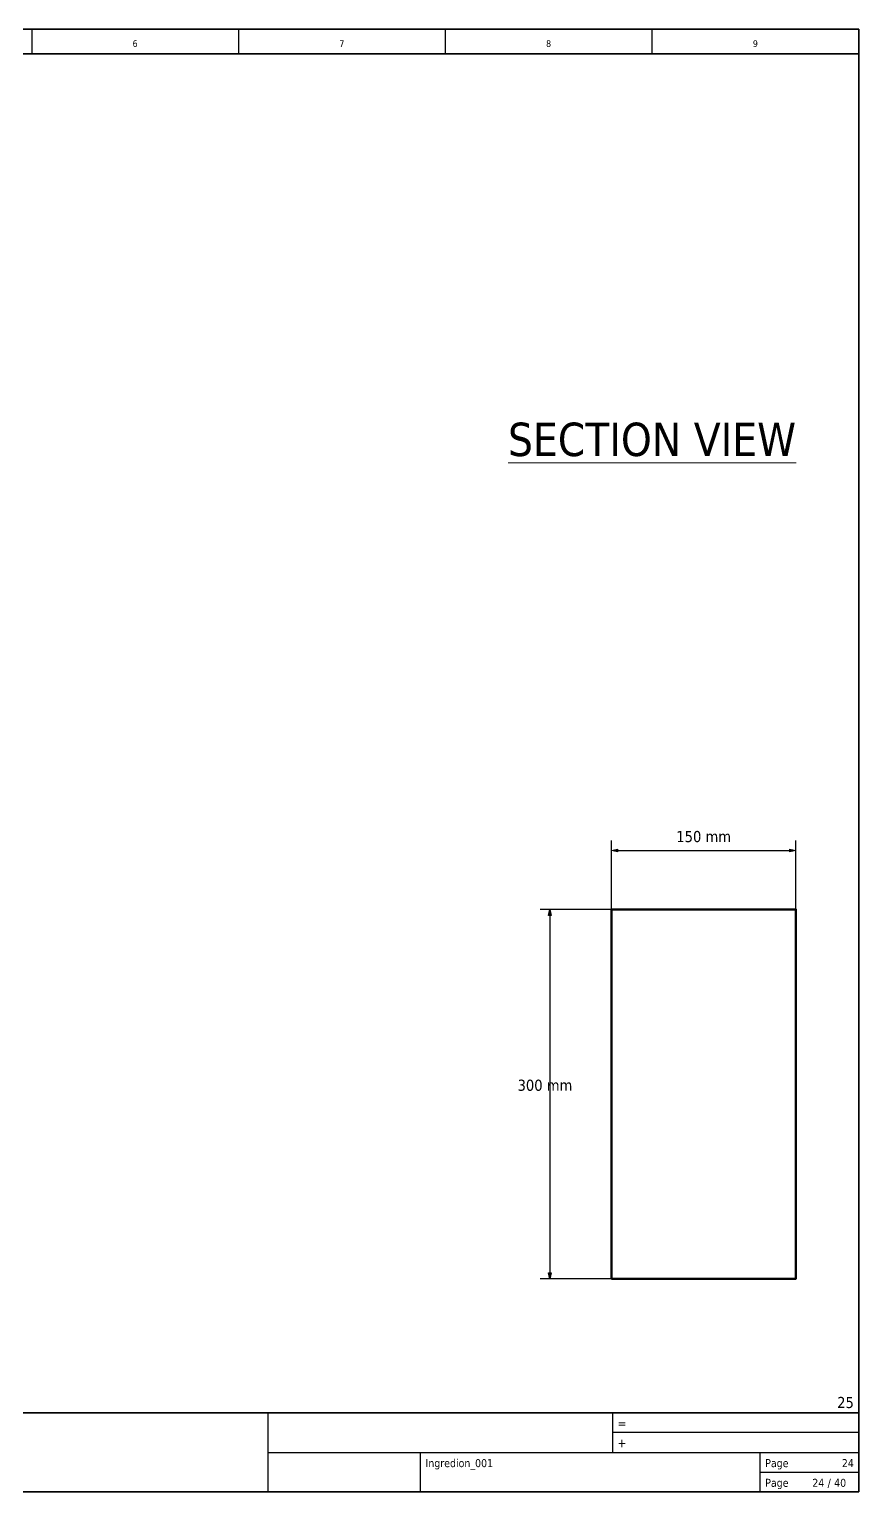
# Model space of a CAD drawing. Header units: millimetres. Extents: x 0 to 1680, y 0 to 1188.
# Drawn here: x 1006 to 1680, y 0 to 1188 of the extents above; entities that cross this region are included whole.
import ezdxf
from ezdxf.enums import TextEntityAlignment as Align

# ---------------------------------------------------------------- set-up
doc = ezdxf.new("R2010")
doc.units = ezdxf.units.MM
for name, color, linetype, lineweight in [('EPLAN100', 7, 'Continuous', 13), ('EPLAN107', 5, 'Continuous', 5), ('EPLAN108', 5, 'Continuous', 9), ('EPLAN201', 7, 'Continuous', 9), ('EPLAN451', 7, 'Continuous', 9), ('EPLAN452', 7, 'Continuous', 9), ('EPLAN453', 7, 'Continuous', 9)]:
    doc.layers.add(name, color=color, linetype=linetype, lineweight=lineweight)
doc.styles.add('Tahoma', font='')
doc.styles.get('Tahoma').set_extended_font_data('Tahoma')

# ---------------------------------------------------------------- blocks, each defined once
blk = doc.blocks.new('EPLFRAME')
at = {"layer": 'EPLAN201', "linetype": 'Continuous', "lineweight": 25, "ltscale": 4}
for p, q in [((1008, 1188), (1008, 1168)), ((1176, 1188), (1176, 1168)), ((1344, 1188), (1344, 1168)), ((1512, 1188), (1512, 1168)), ((1200, 0), (1200, 64)), ((1480, 64), (1480, 32)), ((1680, 48), (1480, 48)), ((1200, 32), (1680, 32)), ((1324, 0), (1324, 32)), ((1600, 0), (1600, 32)), ((1600, 16), (1680, 16))]:
    blk.add_line(p, q, dxfattribs=at)
at = {"layer": 'EPLAN201', "linetype": 'Continuous', "lineweight": 35, "ltscale": 4}
for p, q in [((0, 1168), (1680, 1168)), ((0, 64), (1680, 64))]:
    blk.add_line(p, q, dxfattribs=at)
blk.add_lwpolyline([(0, 0), (1680, 0), (1680, 1188), (0, 1188)], close=True, dxfattribs=at)
at = {"layer": 'EPLAN201', "color": 7, "style": 'Tahoma'}
for s, height, p in [('=', 7.22, (1484, 52)), ('+', 7.22, (1484, 36)), ('Page', 6.5, (1604, 20)), ('Page', 6.5, (1604, 4))]:
    blk.add_text(s, height=height, dxfattribs=at).set_placement(p)
blk.add_text('/', height=6.5, dxfattribs=at).set_placement((1656, 4), align=Align.CENTER)
at = {"layer": 'EPLAN451', "color": 7, "style": 'Tahoma'}
for tag, p, height in [('14_10014', (404, 48), 9.03), ('14_10015', (740, 48), 9.03), ('14_10011', (404, 20), 9.03), ('14_10013', (1328, 20), 6.5), ('14_10151', (292, 4), 6.5), ('14_10300', (1660, 4), 6.5)]:
    blk.add_attdef(tag, p, '', height=height, dxfattribs=at)
blk.add_attdef('4_25020', text='', height=6.5, dxfattribs=at).set_placement((1652, 4), align=Align.RIGHT)
at = {"layer": 'EPLAN452', "color": 7, "style": 'Tahoma'}
for tag, p, height in [('4_11041', (4, 68), 9.03), ('4_11071[1]', (4, 52), 6.5), ('4_11074[1]', (84, 52), 6.5), ('4_11070[1]', (164, 52), 6.5), ('4_11024', (292, 52), 6.5), ('4_11011', (924, 48), 9.03), ('4_11030', (1204, 48), 9.03), ('4_20132_1001', (1496, 52), 6.5), ('4_11071[2]', (4, 36), 6.5), ('4_11074[2]', (84, 36), 6.5), ('4_11070[2]', (164, 36), 6.5), ('4_11022', (292, 36), 6.5), ('4_20134_1001', (1496, 36), 6.5), ('4_11071[3]', (4, 20), 6.5), ('4_11074[3]', (84, 20), 6.5), ('4_11070[3]', (164, 20), 6.5), ('4_11080', (292, 20), 6.5), ('4_11059', (1204, 20), 6.5)]:
    blk.add_attdef(tag, p, '', height=height, dxfattribs=at)
for tag, height, p in [('4_11040', 9.03, (1676, 68)), ('4_11000', 6.5, (1676, 20)), ('4_11085', 6.5, (564, 4)), ('4_11086', 6.5, (732, 4))]:
    blk.add_attdef(tag, text='', height=height, dxfattribs=at).set_placement(p, align=Align.RIGHT)
at = {"layer": 'EPLAN453', "color": 7, "style": 'Tahoma'}
for tag, p in [('53_19005_1', (84, 1172)), ('53_19005', (252, 1172)), ('53_19005_8', (420, 1172)), ('53_19005_6', (588, 1172)), ('53_19005_7', (756, 1172)), ('53_19005_9', (924, 1172)), ('53_19005_3', (1092, 1172)), ('53_19005_2', (1260, 1172)), ('53_19005_4', (1428, 1172)), ('53_19005_5', (1596, 1172))]:
    blk.add_attdef(tag, text='', height=5.42, dxfattribs=at).set_placement(p, align=Align.BOTTOM_CENTER)

msp = doc.modelspace()

# ---------------------------------------------------------------- hatches: boundary and pattern name
at = {"layer": 'EPLAN107', "linetype": 'Continuous', "lineweight": -3, "ltscale": 4}
for points in [[(1484, 519.9), (1479, 521), (1484, 522.1)], [(1624, 522.1), (1629, 521), (1624, 519.9)], [(1427.8, 468.1), (1429, 473), (1430.2, 468.1)], [(1430.2, 177.9), (1429, 173), (1427.8, 177.9)]]:
    msp.add_hatch(color=5, dxfattribs=at).paths.add_polyline_path(points, flags=0)

# ---------------------------------------------------------------- linework, layer by layer
at = {"layer": 'EPLAN100', "lineweight": 50, "ltscale": 16}
msp.add_lwpolyline([(1479, 173), (1629, 173), (1629, 473), (1479, 473)], close=True, dxfattribs=at)
at = {"layer": 'EPLAN107', "color": 5, "linetype": 'Continuous', "lineweight": 25, "ltscale": 4}
for p, q in [((1479, 473), (1479, 529)), ((1629, 473), (1629, 529)), ((1483, 521), (1625, 521)), ((1479, 473), (1421, 473)), ((1429, 469), (1429, 177)), ((1479, 173), (1421, 173))]:
    msp.add_line(p, q, dxfattribs=at)
at = {"layer": 'EPLAN107', "color": 5, "linetype": 'Continuous', "lineweight": -3, "ltscale": 4}
for points in [[(1484, 519.9), (1479, 521), (1484, 522.1)], [(1624, 522.1), (1629, 521), (1624, 519.9)], [(1427.8, 468.1), (1429, 473), (1430.2, 468.1)], [(1430.2, 177.9), (1429, 173), (1427.8, 177.9)]]:
    msp.add_lwpolyline(points, close=True, dxfattribs=at)

# ---------------------------------------------------------------- block references
ref = msp.add_blockref('EPLFRAME', (0, 0))
ref.add_attrib('14_10013', 'Ingredion_001', (1328, 20), dxfattribs={"layer": 'EPLAN451', "color": 7, "height": 6.502, "style": 'Tahoma'})
ref.add_attrib('53_19005_2', '7', dxfattribs={"layer": 'EPLAN453', "color": 7, "height": 5.42, "style": 'Tahoma'}).set_placement((1260, 1172), align=Align.BOTTOM_CENTER)
ref.add_attrib('53_19005_3', '6', dxfattribs={"layer": 'EPLAN453', "color": 7, "height": 5.42, "style": 'Tahoma'}).set_placement((1092, 1172), align=Align.BOTTOM_CENTER)
ref.add_attrib('53_19005_4', '8', dxfattribs={"layer": 'EPLAN453', "color": 7, "height": 5.42, "style": 'Tahoma'}).set_placement((1428, 1172), align=Align.BOTTOM_CENTER)
ref.add_attrib('53_19005_5', '9', dxfattribs={"layer": 'EPLAN453', "color": 7, "height": 5.42, "style": 'Tahoma'}).set_placement((1596, 1172), align=Align.BOTTOM_CENTER)
ref.add_attrib('14_10300', '40', (1660, 4), dxfattribs={"layer": 'EPLAN451', "color": 7, "height": 6.5, "style": 'Tahoma'})
ref.add_attrib('4_11040', '25', dxfattribs={"layer": 'EPLAN452', "color": 7, "height": 9.03, "style": 'Tahoma'}).set_placement((1676, 68), align=Align.RIGHT)
ref.add_attrib('4_11000', '24', dxfattribs={"layer": 'EPLAN452', "color": 7, "height": 6.5, "style": 'Tahoma'}).set_placement((1676, 20), align=Align.RIGHT)
ref.add_attrib('4_25020', '24', dxfattribs={"layer": 'EPLAN451', "color": 7, "height": 6.5, "style": 'Tahoma'}).set_placement((1652, 4), align=Align.RIGHT)

# ---------------------------------------------------------------- texts
at = {"layer": 'EPLAN107', "color": 5, "style": 'Tahoma'}
for s, p in [('150 mm', (1554, 525)), ('300 mm', (1425, 323))]:
    msp.add_text(s, height=9.03, dxfattribs=at).set_placement(p, align=Align.BOTTOM_CENTER)
at = {"layer": 'EPLAN108', "color": 5, "insert": (1395, 840.8), "char_height": 27.09, "attachment_point": 7, "style": 'Tahoma'}
msp.add_mtext('\\LSECTION VIEW\\l', dxfattribs=at)

doc.saveas('drawing.dxf')
